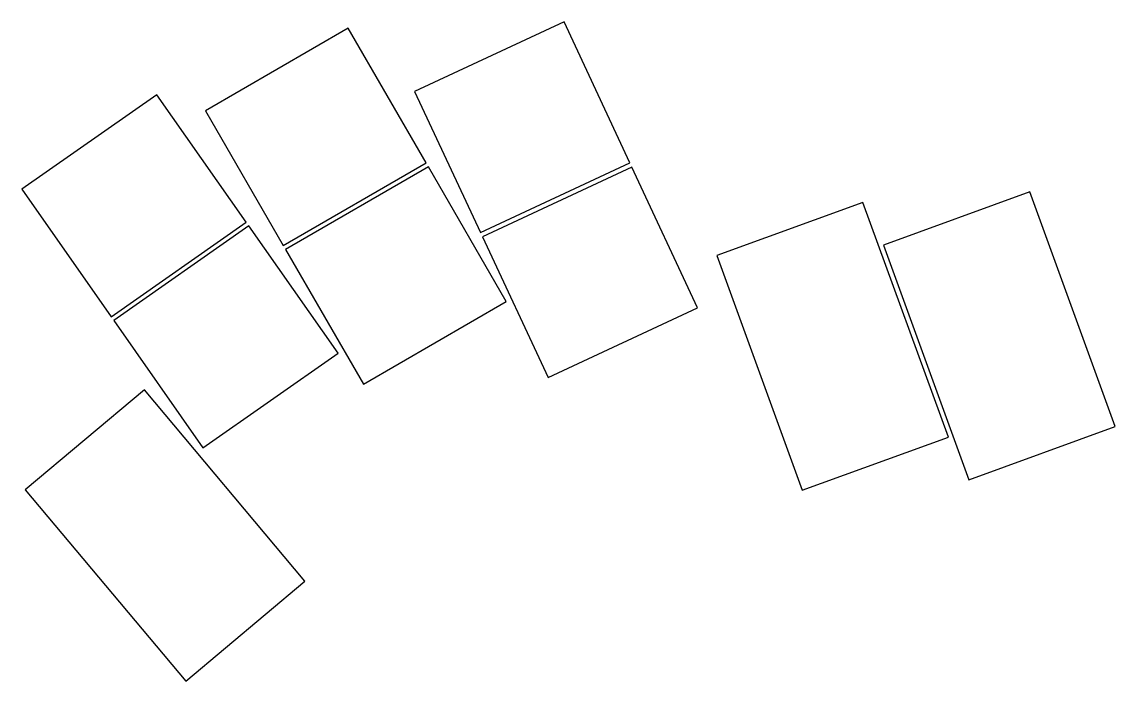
# Model space of a CAD drawing. Header units: millimetres. Extents: x -15 to 101, y -15 to 55.
import ezdxf

# ---------------------------------------------------------------- set-up
doc = ezdxf.new("R2010")
doc.units = ezdxf.units.MM

msp = doc.modelspace()

# ---------------------------------------------------------------- linework, layer by layer
for p, q in [((42.33, 54.52), (26.47, 47.13)), ((49.3, 39.57), (42.33, 54.52)), ((19.43, 53.84), (4.28, 45.09)), ((27.68, 39.55), (19.43, 53.84)), ((-0.86, 46.79), (-15.19, 36.75)), ((8.61, 33.27), (-0.86, 46.79)), ((26.47, 47.13), (33.44, 32.17)), ((4.28, 45.09), (12.53, 30.8)), ((12.53, 30.8), (27.68, 39.55)), ((33.44, 32.17), (49.3, 39.57)), ((27.93, 39.12), (12.78, 30.37)), ((36.18, 24.83), (27.93, 39.12)), ((49.51, 39.11), (33.65, 31.72)), ((56.49, 24.16), (49.51, 39.11)), ((-15.19, 36.75), (-5.73, 23.23)), ((91.71, 36.47), (76.2, 30.82)), ((100.77, 11.56), (91.71, 36.47)), ((74.02, 35.35), (58.52, 29.71)), ((83.09, 10.45), (74.02, 35.35)), ((-5.73, 23.23), (8.61, 33.27)), ((8.89, 32.86), (-5.44, 22.82)), ((18.36, 19.34), (8.89, 32.86)), ((33.65, 31.72), (40.63, 16.76)), ((12.78, 30.37), (21.03, 16.08)), ((76.2, 30.82), (85.27, 5.92)), ((58.52, 29.71), (67.58, 4.81)), ((21.03, 16.08), (36.18, 24.83)), ((40.63, 16.76), (56.49, 24.16)), ((-5.44, 22.82), (4.02, 9.31)), ((4.02, 9.31), (18.36, 19.34)), ((-2.2, 15.45), (-14.84, 4.85)), ((14.84, -4.85), (-2.2, 15.45)), ((67.58, 4.81), (83.09, 10.45)), ((85.27, 5.92), (100.77, 11.56)), ((-14.84, 4.85), (2.2, -15.45)), ((2.2, -15.45), (14.84, -4.85))]:
    msp.add_line(p, q)

doc.saveas('drawing.dxf')
